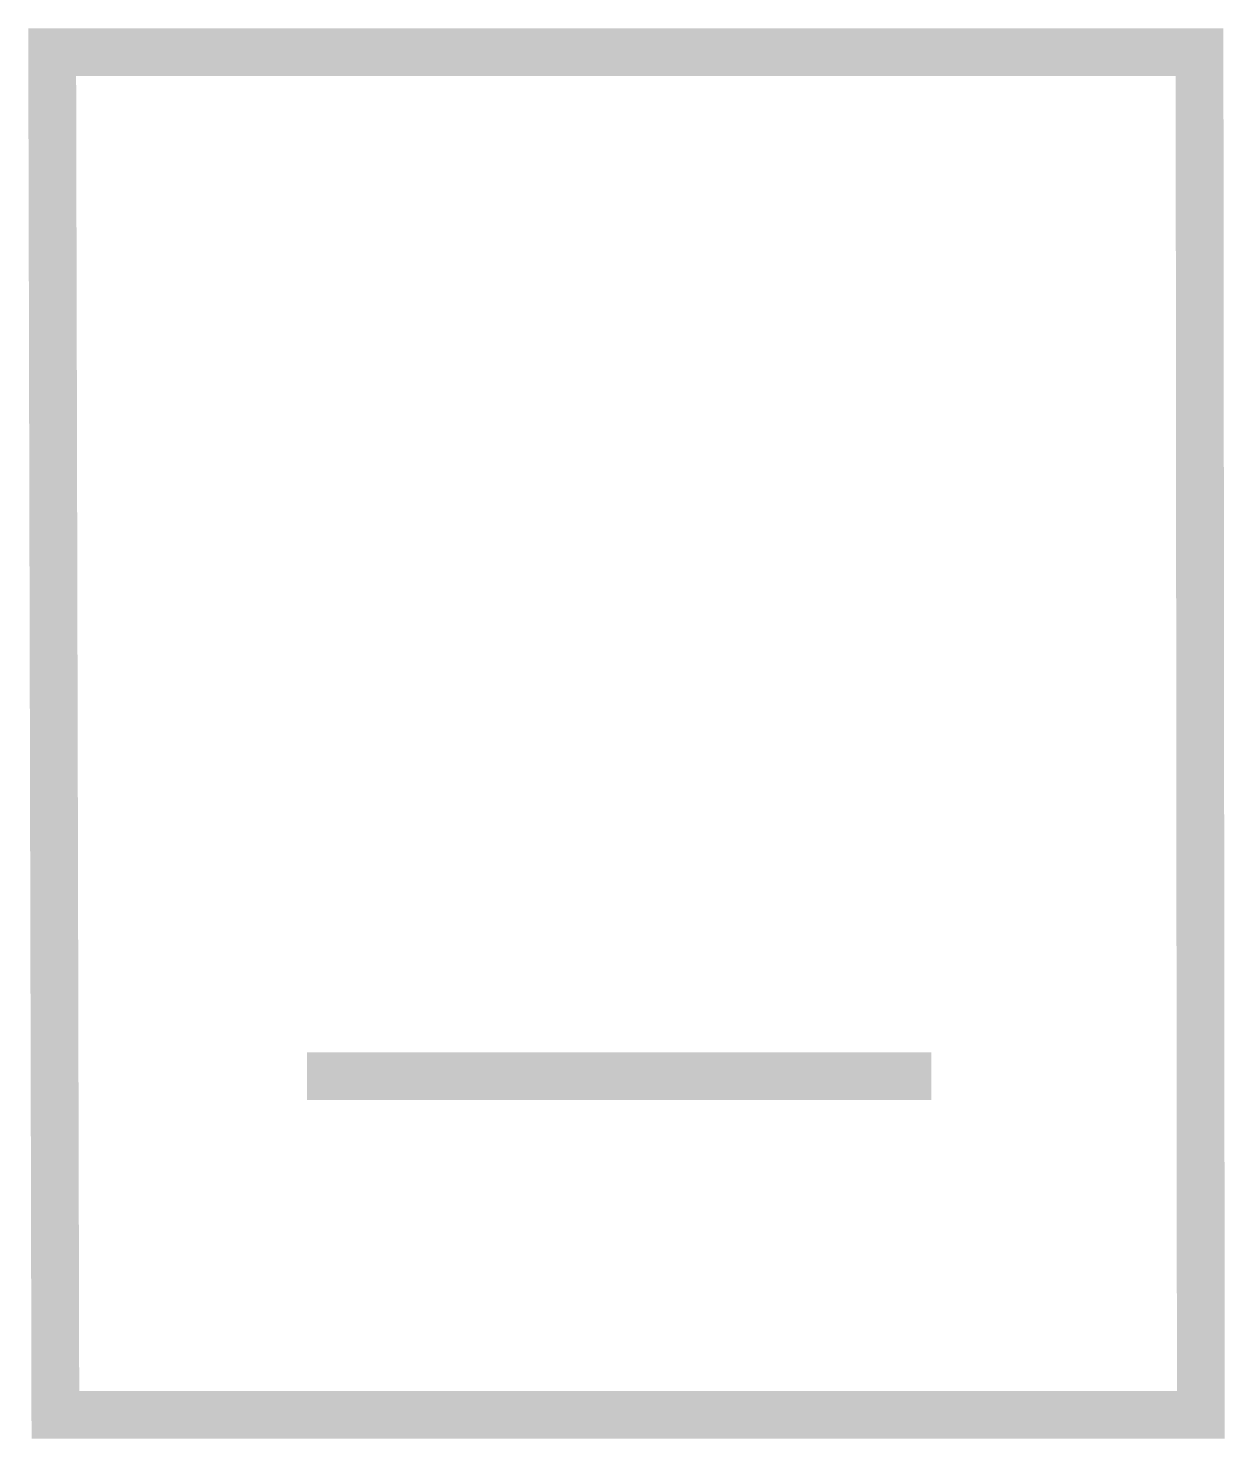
# Model space of a CAD drawing. Extents: x 1970.526 to 1970.901, y 1108.072 to 1108.514.
import ezdxf

# ---------------------------------------------------------------- set-up
doc = ezdxf.new("R2010")
doc.units = 0

msp = doc.modelspace()

# ---------------------------------------------------------------- linework, layer by layer
at = {"color": 0, "linetype": 'Continuous'}
for points in [[(1970.53372, 1108.50659, 0.01499, 0.01499, 0), (1970.89358, 1108.50659, 0.01499, 0.01499, 0), (1970.89399, 1108.07904, 0.01499, 0.01499, 0), (1970.53472, 1108.07904, 0.01499, 0.01499, 0), (1970.53372, 1108.50659, 0.01499, 0.01499, 0), (1970.53372, 1108.50659, 0.01499, 0.01499, 0), (1970.89358, 1108.50659, 0.01499, 0.01499, 0)], [(1970.61361, 1108.18533, 0.01499, 0.01499, 0), (1970.80945, 1108.18533, 0.01499, 0.01499, 0)]]:
    msp.add_lwpolyline(points, format="xyseb", dxfattribs=at)

doc.saveas('drawing.dxf')
